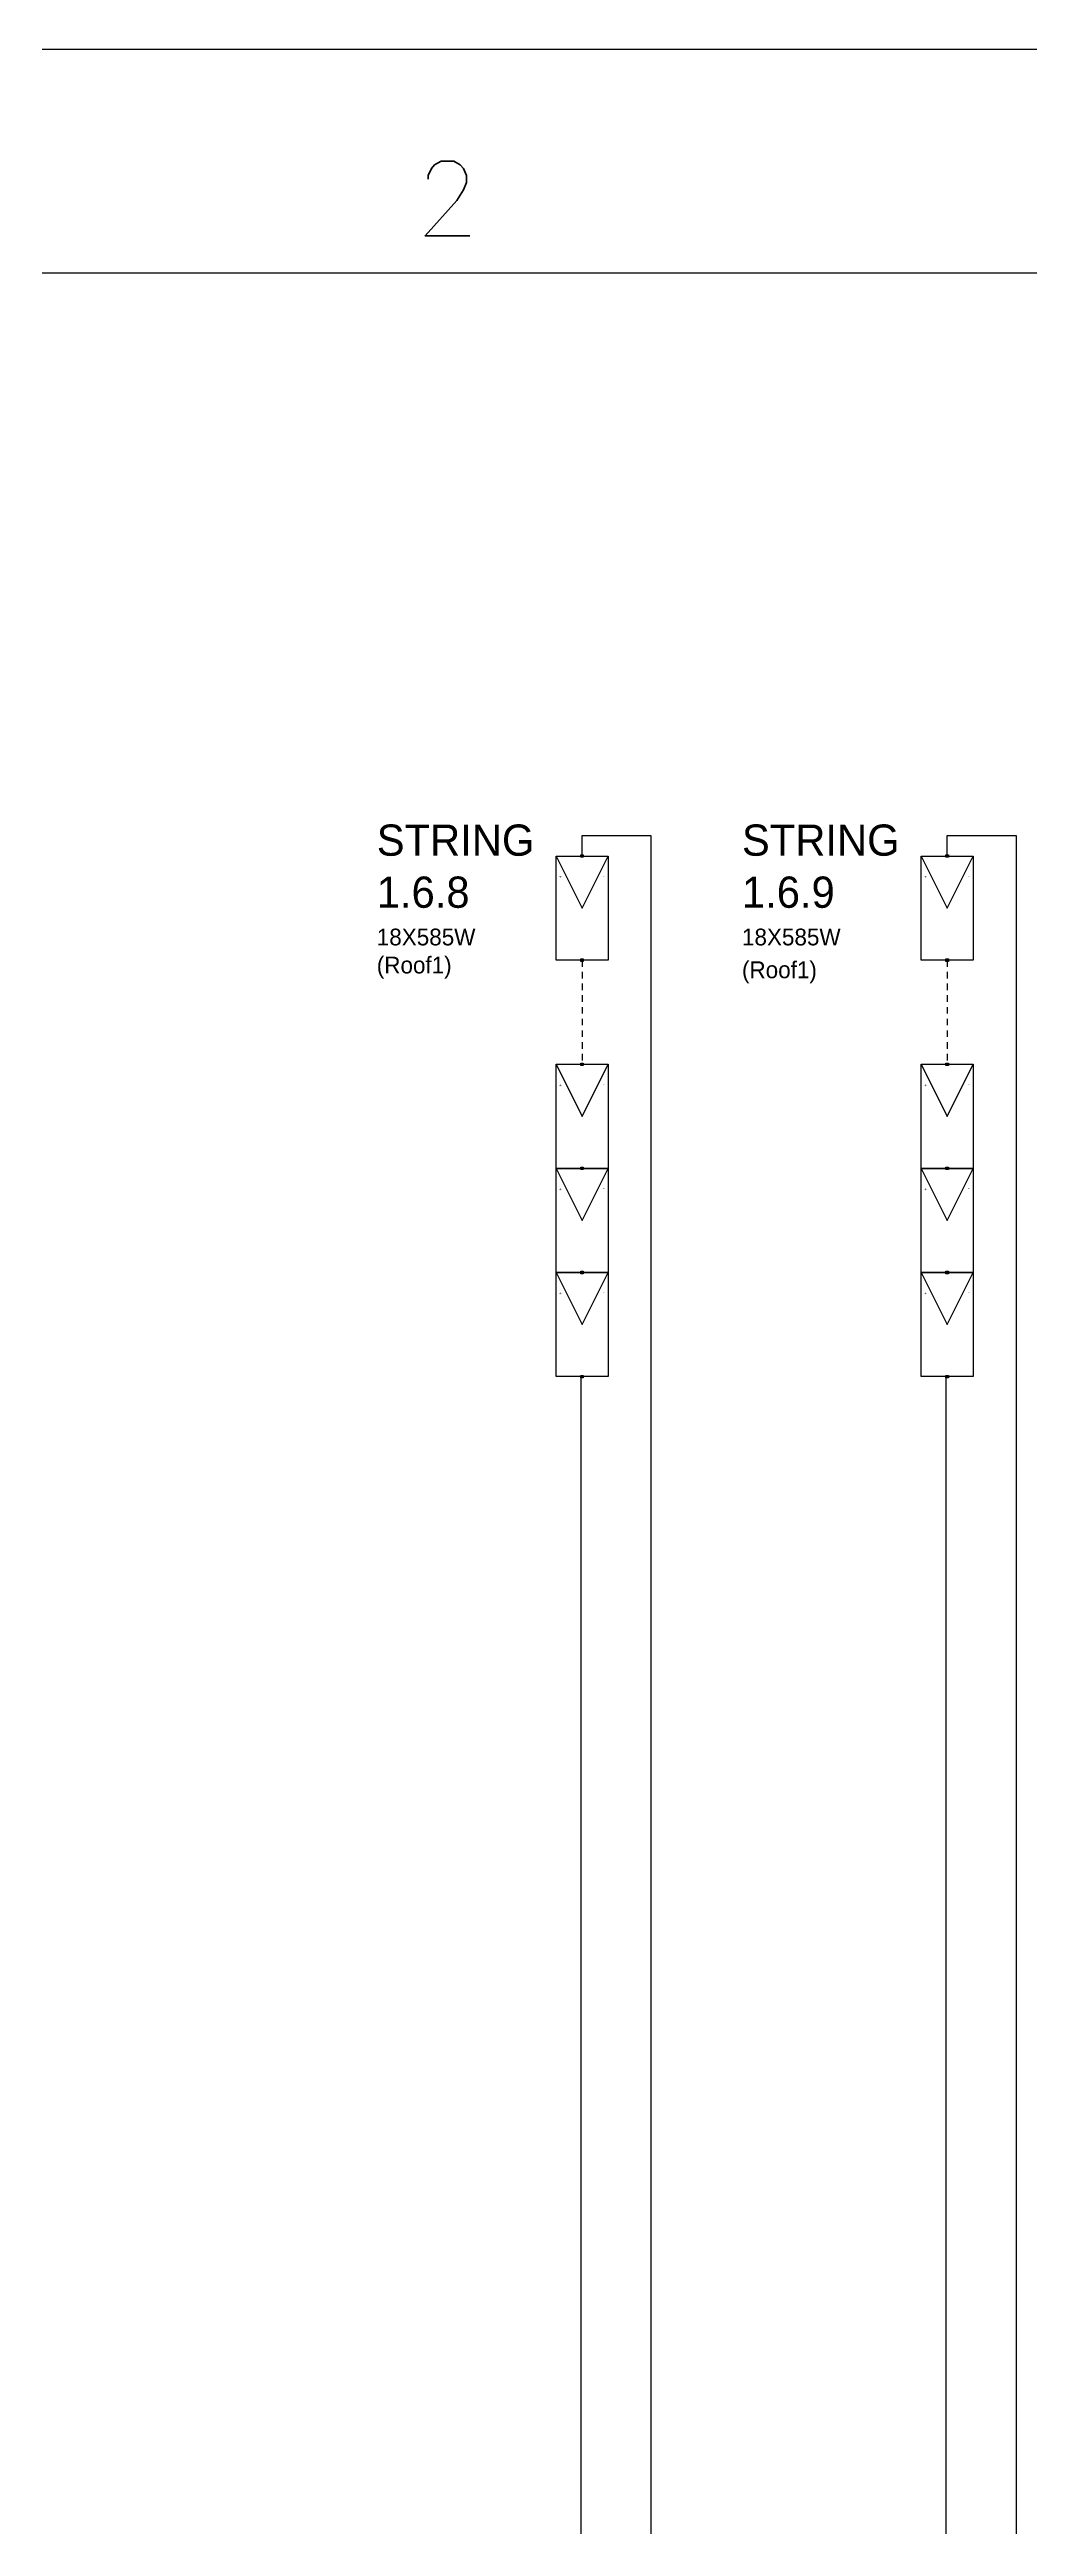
# Model space of a CAD drawing. Header units: inches. Extents: x 4 to 127, y -3 to 89.
# Drawn here: x 73.3 to 92.14, y 41.04 to 88.63 of the extents above; entities that cross this region are included whole.
import ezdxf
from ezdxf.enums import TextEntityAlignment as Align

# ---------------------------------------------------------------- set-up
doc = ezdxf.new("R2010")
doc.units = ezdxf.units.IN
doc.header["$MEASUREMENT"] = 0
doc.linetypes.add('HIDDEN2', pattern=[0.1875, 0.125, -0.0625])
for name, color, linetype in [('RED_12AWG', 1, 'Continuous'), ('SYMS', 7, 'Continuous'), ('Title Block', 7, 'Continuous'), ('Viewport', 7, 'Continuous')]:
    doc.layers.add(name, color=color, linetype=linetype)
doc.styles.add('Roman', font='romans')
doc.styles.add('WD', font='romans.shx')

# ---------------------------------------------------------------- blocks, each defined once
blk = doc.blocks.new('ANSI_border_C')
at = {"layer": 'Title Block'}
for p, q in [((21, 16), (0, 16)), ((20.5, 15.25), (0.5, 15.25))]:
    blk.add_line(p, q, dxfattribs=at)
at = {"layer": 'Title Block', "style": 'Roman'}
blk.add_text('2', height=0.25, dxfattribs=at).set_placement((13, 15.5), align=Align.MIDDLE_CENTER)
blk = doc.blocks.new('JIC_border_C')
at = {"xscale": 5.726708801404052, "yscale": 5.726708801404052, "zscale": 5.726708801404052}
blk.add_blockref('ANSI_border_C', (6.5, -3), dxfattribs=at)
blk = doc.blocks.new('HT0_01')
for p, q in [((-0.0625, 0.0625), (0.0625, 0.0625)), ((-0.0625, -0.0625), (-0.0625, 0.0625)), ((0.0625, 0.0625), (0.0625, -0.0625)), ((0.0625, -0.0625), (-0.0625, -0.0625))]:
    blk.add_line(p, q)
at = {"style": 'WD', "flags": 1}
for tag, p in [('X4TERM01', (-0.0625, 0)), ('X2TERM01', (0, 0.0625)), ('X1TERM01', (0.0625, 0)), ('X8TERM01', (0, -0.0625))]:
    blk.add_attdef(tag, p, '', height=0.01, dxfattribs=at)
blk = doc.blocks.new('PVM')
at = {"color": 5}
for p, q in [((2, 1), (1, 0.5)), ((1, 0.5), (2, 0))]:
    blk.add_line(p, q, dxfattribs=at)
blk.add_lwpolyline([(0, 1), (2, 1), (2, 0), (0, 0)], close=True, dxfattribs=at)
at = {"layer": 'SYMS', "color": 5, "xscale": 0.3699338068975089, "yscale": 0.3699338068975089, "zscale": 0.3699338068975089}
for p in [(0, 0.5), (2, 0.5)]:
    blk.add_blockref('HT0_01', p, dxfattribs=at)
at = {"color": 5, "char_height": 0.065, "attachment_point": 1}
for s, insert, rotation in [('+', (1.625, 0.883), 180), ('-', (1.57, 0.067), 90)]:
    blk.add_mtext_dynamic_manual_height_columns(s, width=0.09892, gutter_width=0.325, heights=[0], dxfattribs=dict(at, insert=insert, rotation=rotation))

msp = doc.modelspace()

# ---------------------------------------------------------------- linework, layer by layer
at = {"layer": 'RED_12AWG'}
for p, q in [((83.536, 73.155), (83.536, 73.525)), ((83.536, 73.525), (84.86, 73.525)), ((84.86, 73.525), (84.86, 25.727)), ((90.558, 73.155), (90.558, 73.525)), ((90.558, 73.525), (91.883, 73.525)), ((91.883, 73.525), (91.883, 25.727)), ((83.512, 63.108), (83.512, 26.628)), ((90.535, 63.108), (90.535, 26.628))]:
    msp.add_line(p, q, dxfattribs=at)
at = {"layer": 'RED_12AWG', "linetype": 'HIDDEN2'}
for p, q in [((83.536, 71.131), (83.536, 69.131)), ((90.558, 71.131), (90.558, 69.131))]:
    msp.add_line(p, q, dxfattribs=at)

# ---------------------------------------------------------------- block references
at = {"layer": 'SYMS', "rotation": 90}
for p in [(84.036, 71.131), (91.058, 71.131), (84.036, 67.131), (91.058, 67.131), (84.036, 65.131), (91.058, 65.131), (84.036, 63.131), (91.058, 63.131)]:
    msp.add_blockref('PVM', p, dxfattribs=at)
at = {"layer": 'Viewport'}
msp.add_blockref('JIC_border_C', (0, 0), dxfattribs=at)

# ---------------------------------------------------------------- texts
at = {"color": 240, "true_color": 0xed1f24}
for s, p in [('STRING', (86.612, 73.138)), ('1.6.9', (86.612, 72.138))]:
    msp.add_text(s, height=0.6, dxfattribs=at).set_placement(p)
at = {"color": 18, "true_color": 0x000000}
for s, p in [('18X585W', (86.612, 71.415)), ('(Roof1)', (86.612, 70.785))]:
    msp.add_text(s, height=0.3231, dxfattribs=at).set_placement(p)
at = {"insert": (79.589, 73.738), "char_height": 0.6, "attachment_point": 1}
msp.add_mtext_dynamic_manual_height_columns('{\\C240;\\c2367469;STRING 1.6.8^J\\H0.53846x;\\C256;\\c0;18X585W^J(Roof1)}', width=1.91071, gutter_width=0.325, heights=[0], dxfattribs=at)

doc.saveas('drawing.dxf')
